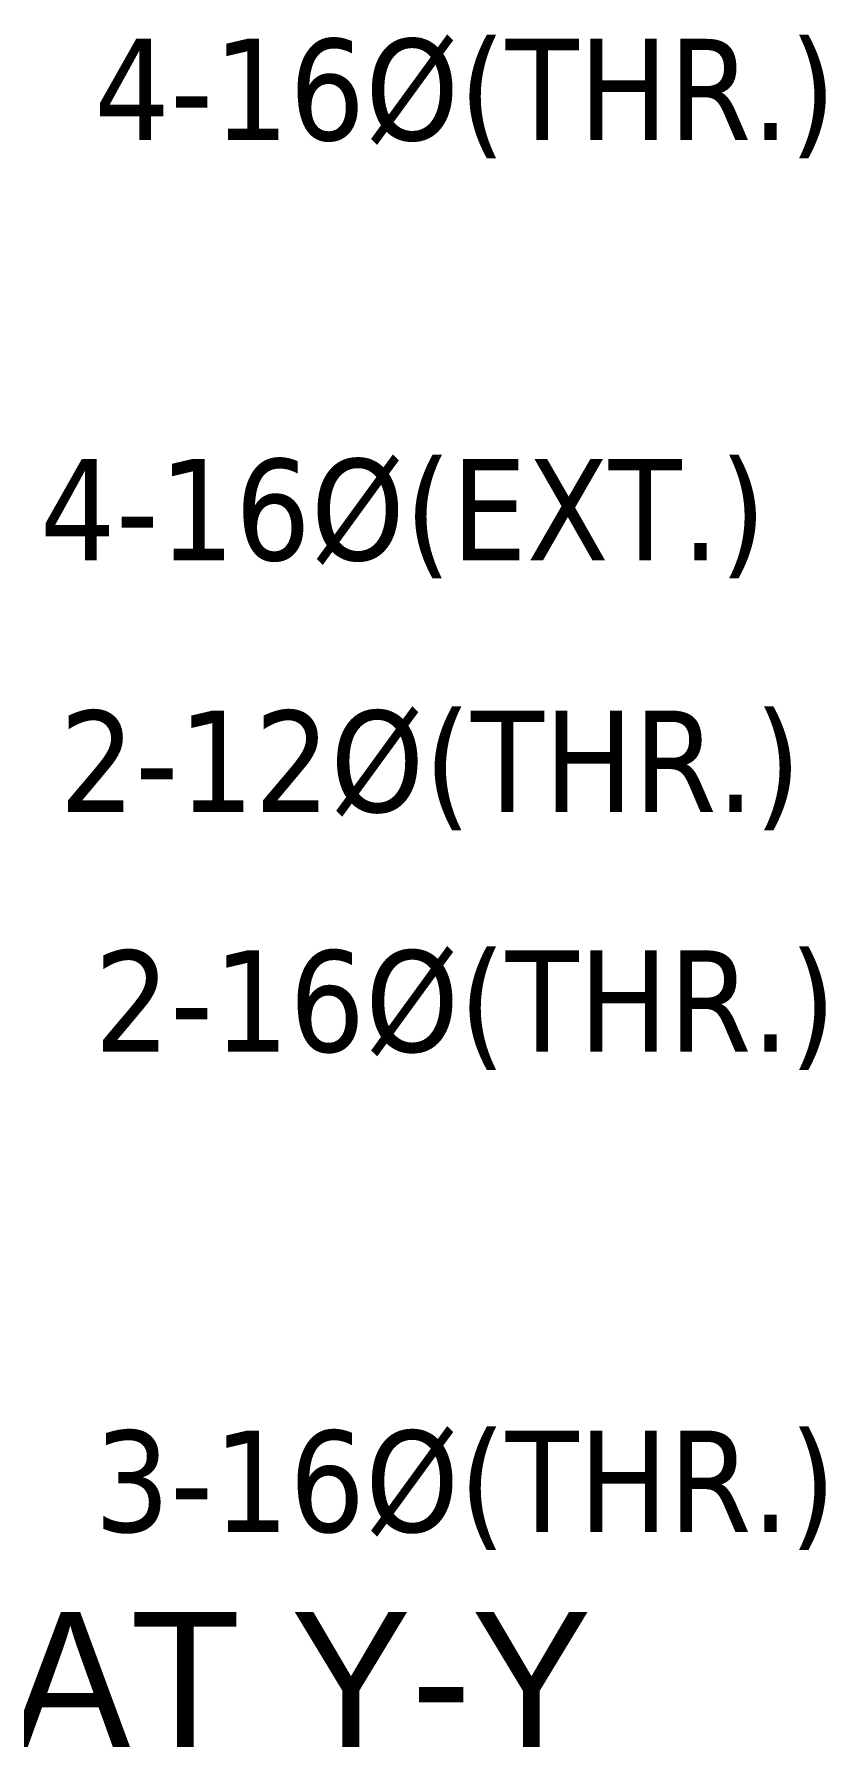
# Model space of a CAD drawing. Header units: inches. Extents: x -9998782 to 66725, y -6520505 to 8308.
# Drawn here: x -4998238.2 to -4998167.8, y -3258602.9 to -3258450.5 of the extents above; entities that cross this region are included whole.
import ezdxf

# ---------------------------------------------------------------- set-up
doc = ezdxf.new("R2010")
doc.units = ezdxf.units.IN
doc.header["$LTSCALE"] = 2
doc.header["$MEASUREMENT"] = 0
doc.layers.add('TEXT', color=181, linetype='CONTINUOUS', lineweight=25)
doc.layers.add('WAll', color=20, linetype='CONTINUOUS')
doc.styles.add('TAHOMA', font='tahoma.ttf', dxfattribs={"height": 9})
doc.styles.add('Text', font='GOTHIC.TTF', dxfattribs={"height": 6})

# ---------------------------------------------------------------- blocks, each defined once
blk = doc.blocks.new('JGKJFKFNF')
at = {"layer": 'TEXT', "ltscale": 20, "style": 'TAHOMA'}
for s, p in [('4-16%%C(THR.)', (137163.18, -31582.11)), ('4-16%%C(EXT.)', (137158.35, -31619.44)), ('2-12%%C(THR.)', (137160.08, -31641.81)), ('2-16%%C(THR.)', (137163.18, -31663.12)), ('3-16%%C(THR.)', (137163.18, -31705.79))]:
    blk.add_text(s, height=9, dxfattribs=at).set_placement(p)
at = {"layer": 'TEXT', "style": 'Text'}
blk.add_text(' SECTION OF SF1AT Y-Y', height=12, dxfattribs=at).set_placement((137019.28, -31724.9))

msp = doc.modelspace()

# ---------------------------------------------------------------- block references
at = {"layer": 'WAll'}
msp.add_blockref('JGKJFKFNF', (-5135396.04, -3226877.81), dxfattribs=at)

doc.saveas('drawing.dxf')
